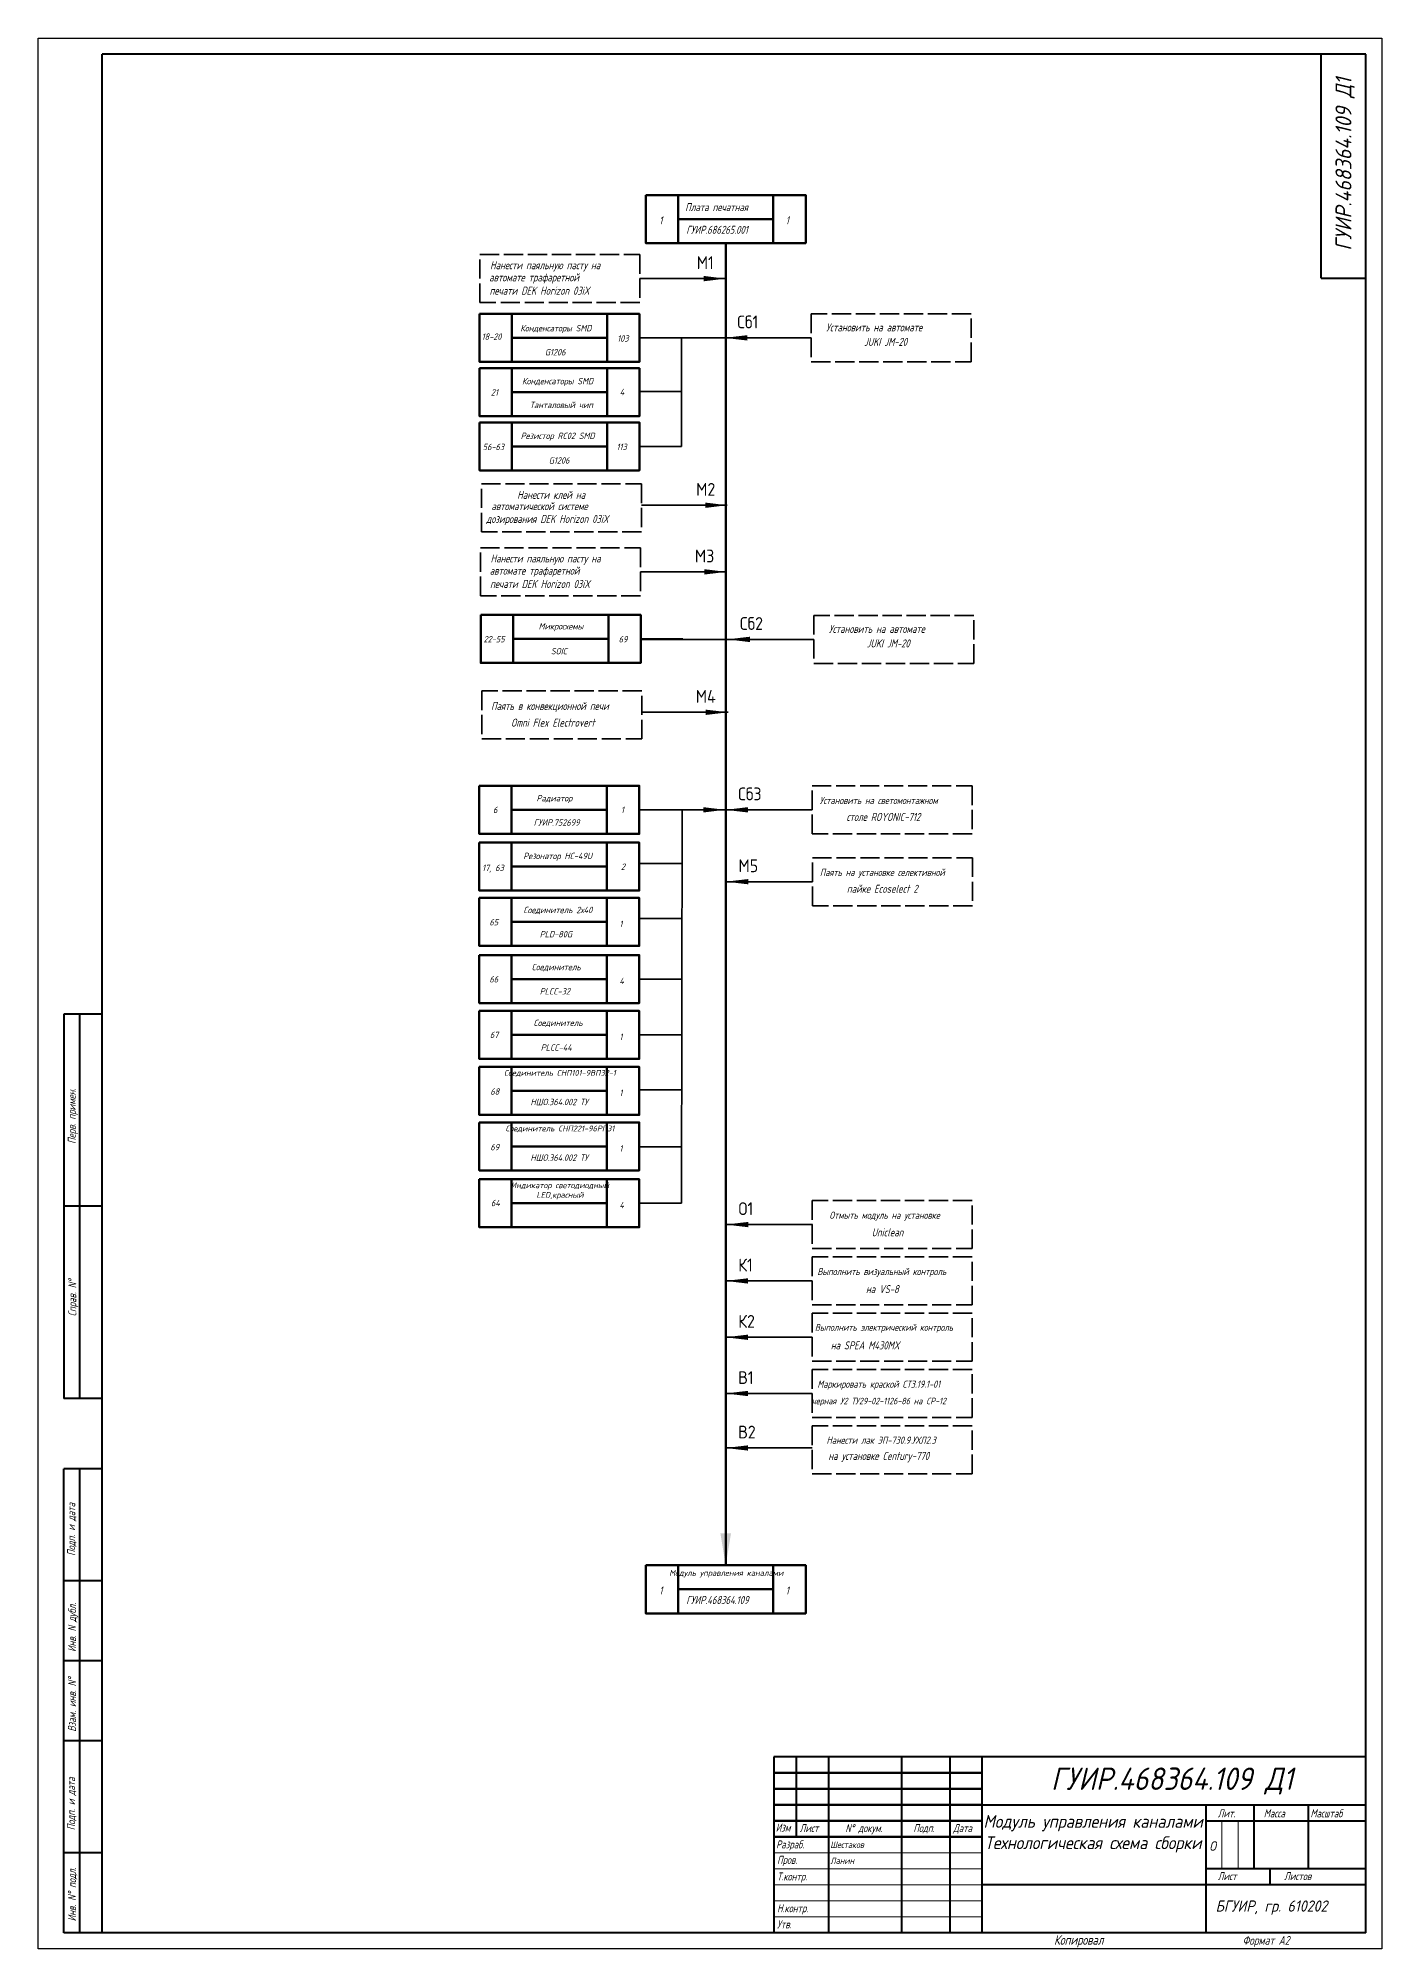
# Model space of a CAD drawing. Header units: millimetres. Extents: x 1142 to 3824, y -37 to 1280.
# Drawn here: x 3404 to 3824, y -37 to 560 of the extents above; entities that cross this region are included whole.
import ezdxf

# ---------------------------------------------------------------- set-up
doc = ezdxf.new("R2010")
doc.units = ezdxf.units.MM
doc.header["$LTSCALE"] = 0.5
doc.linetypes.add('ACAD_ISO02W100', pattern=[15, 12, -3])
doc.layers.get('0').update_dxf_attribs({"lineweight": 60})
doc.layers.add('KONTUR', color=7, linetype='Continuous')
doc.layers.add('TopOverlay', color=2, linetype='Continuous')
for name, color, linetype, lineweight in [('Основная', 7, 'Continuous', 40), ('текст', 7, 'Continuous', 30), ('тонкая', 7, 'Continuous', 20)]:
    doc.layers.add(name, color=color, linetype=linetype, lineweight=lineweight)
doc.styles.get("Standard").update_dxf_attribs({"font": 'isocpeui.ttf', "width": 0.9})
doc.styles.add('стиль рамки', font='romans.shx', dxfattribs={"width": 0.75, "oblique": 15, "height": 3.5})

msp = doc.modelspace()

# ---------------------------------------------------------------- linework, layer by layer
for p, q in [((3604, 495.96), (3604, 510.96)), ((3633.78, 495.96), (3633.78, 510.96)), ((3604, 503.46), (3633.78, 503.46)), ((3593.91, 495.96), (3604, 495.96)), ((3618.91, 495.96), (3618.91, 82.82)), ((3552.05, 458.87), (3552.05, 473.87)), ((3581.83, 458.87), (3581.83, 473.87)), ((3552.05, 466.37), (3581.83, 466.37)), ((3552.05, 441.86), (3552.05, 456.86)), ((3581.83, 441.86), (3581.83, 456.86)), ((3552.05, 449.36), (3581.83, 449.36)), ((3552.05, 424.93), (3552.05, 439.93)), ((3581.83, 424.93), (3581.83, 439.93)), ((3552.05, 432.43), (3581.83, 432.43)), ((3552.43, 364.82), (3552.43, 379.82)), ((3582.22, 364.82), (3582.22, 379.82)), ((3552.43, 372.32), (3582.22, 372.32)), ((3551.96, 311.39), (3551.96, 326.39)), ((3581.74, 311.39), (3581.74, 326.39)), ((3551.96, 318.89), (3581.74, 318.89)), ((3551.96, 293.64), (3551.96, 308.64)), ((3581.74, 293.64), (3581.74, 308.64)), ((3551.96, 301.14), (3581.74, 301.14)), ((3551.96, 276.35), (3551.96, 291.35)), ((3581.74, 276.35), (3581.74, 291.35)), ((3551.96, 283.85), (3581.74, 283.85)), ((3551.96, 258.51), (3551.96, 273.51)), ((3581.74, 258.51), (3581.74, 273.51)), ((3551.96, 266.01), (3581.74, 266.01)), ((3551.96, 241.06), (3551.96, 256.06)), ((3581.74, 241.06), (3581.74, 256.06)), ((3551.96, 248.56), (3581.74, 248.56)), ((3551.96, 223.58), (3551.96, 238.58)), ((3581.74, 223.58), (3581.74, 238.58)), ((3551.96, 231.08), (3581.74, 231.08)), ((3551.96, 206.2), (3551.96, 221.2)), ((3581.74, 206.2), (3581.74, 221.2)), ((3551.96, 213.7), (3581.74, 213.7)), ((3551.96, 188.45), (3551.96, 203.45)), ((3581.74, 188.45), (3581.74, 203.45)), ((3551.96, 195.95), (3581.74, 195.95)), ((3604, 67.82), (3604, 82.82)), ((3633.78, 67.82), (3633.78, 82.82)), ((3604, 75.32), (3633.78, 75.32)), ((3593.91, 67.82), (3604, 67.82)), ((3699, 18), (3634, 18)), ((3699, 13), (3634, 13)), ((3699, 8), (3634, 8)), ((3769, -32), (3769, -32))]:
    msp.add_line(p, q)
at = {"lineweight": 35}
for p, q in [((3592.07, 484.88), (3618.91, 484.88)), ((3591.96, 466.37), (3618.79, 466.37)), ((3605.14, 432.43), (3605.14, 466.37)), ((3645.63, 466.37), (3618.52, 466.37)), ((3591.96, 449.63), (3605.14, 449.63)), ((3591.96, 432.43), (3605.14, 432.43)), ((3592.54, 414.07), (3619.37, 414.07)), ((3592.23, 393.25), (3619.06, 393.25)), ((3592.34, 372.32), (3605.52, 372.32)), ((3592.79, 372.15), (3619.63, 372.15)), ((3605.97, 372.15), (3605.97, 372.15)), ((3646.46, 372.15), (3619.35, 372.15)), ((3592.67, 349.37), (3619.69, 349.37)), ((3591.87, 318.89), (3618.7, 318.89)), ((3605.05, 195.95), (3605.28, 318.89)), ((3645.92, 318.89), (3618.81, 318.89)), ((3591.87, 302.15), (3605.28, 302.15)), ((3646.01, 296.44), (3618.91, 296.44)), ((3591.87, 284.95), (3605.24, 284.95)), ((3591.87, 266.01), (3605.21, 266.01)), ((3591.87, 248.56), (3605.05, 248.56)), ((3591.87, 231.36), (3605.05, 231.36)), ((3591.87, 213.55), (3605.05, 213.55)), ((3591.87, 195.95), (3605.05, 195.95)), ((3646.01, 189.3), (3618.91, 189.3)), ((3645.93, 171.69), (3618.83, 171.69)), ((3645.93, 154.08), (3618.83, 154.08)), ((3645.93, 136.52), (3618.83, 136.52)), ((3645.93, 119.49), (3618.83, 119.49))]:
    msp.add_line(p, q, dxfattribs=at)
at = {"lineweight": 50}
for p, q in [((3699, 3), (3634, 3)), ((3699, -2), (3634, -2))]:
    msp.add_line(p, q, dxfattribs=at)
for points in [[(3593.91, 510.96), (3643.91, 510.96), (3643.91, 495.96), (3593.91, 495.96)], [(3541.96, 473.87), (3591.96, 473.87), (3591.96, 458.87), (3541.96, 458.87)], [(3541.96, 456.86), (3591.96, 456.86), (3591.96, 441.86), (3541.96, 441.86)], [(3541.96, 439.93), (3591.96, 439.93), (3591.96, 424.93), (3541.96, 424.93)], [(3542.34, 379.82), (3592.34, 379.82), (3592.34, 364.82), (3542.34, 364.82)], [(3541.87, 326.39), (3591.87, 326.39), (3591.87, 311.39), (3541.87, 311.39)], [(3541.87, 308.64), (3591.87, 308.64), (3591.87, 293.64), (3541.87, 293.64)], [(3541.87, 291.35), (3591.87, 291.35), (3591.87, 276.35), (3541.87, 276.35)], [(3541.87, 273.51), (3591.87, 273.51), (3591.87, 258.51), (3541.87, 258.51)], [(3541.87, 256.06), (3591.87, 256.06), (3591.87, 241.06), (3541.87, 241.06)], [(3541.87, 238.58), (3591.87, 238.58), (3591.87, 223.58), (3541.87, 223.58)], [(3541.87, 221.2), (3591.87, 221.2), (3591.87, 206.2), (3541.87, 206.2)], [(3541.87, 203.45), (3591.87, 203.45), (3591.87, 188.45), (3541.87, 188.45)], [(3593.91, 82.82), (3643.91, 82.82), (3643.91, 67.82), (3593.91, 67.82)]]:
    msp.add_lwpolyline(points, close=True)
at = {"linetype": 'ACAD_ISO02W100', "lineweight": 35}
for points in [[(3542.07, 492.38), (3592.07, 492.38), (3592.07, 477.38), (3542.07, 477.38)], [(3695.63, 473.87), (3645.63, 473.87), (3645.63, 458.87), (3695.63, 458.87)], [(3542.54, 420.74), (3592.54, 420.74), (3592.54, 405.74), (3542.54, 405.74)], [(3542.23, 400.75), (3592.23, 400.75), (3592.23, 385.75), (3542.23, 385.75)], [(3696.46, 379.65), (3646.46, 379.65), (3646.46, 364.65), (3696.46, 364.65)], [(3592.67, 356.04), (3542.67, 356.04), (3542.67, 341.04), (3592.67, 341.04)], [(3645.92, 326.39), (3695.92, 326.39), (3695.92, 311.39), (3645.92, 311.39)], [(3646.01, 303.94), (3696.01, 303.94), (3696.01, 288.94), (3646.01, 288.94)], [(3695.93, 196.8), (3645.93, 196.8), (3645.93, 181.8), (3695.93, 181.8)], [(3695.93, 179.19), (3645.93, 179.19), (3645.93, 164.19), (3695.93, 164.19)], [(3695.93, 161.58), (3645.93, 161.58), (3645.93, 146.58), (3695.93, 146.58)], [(3695.93, 144.02), (3645.93, 144.02), (3645.93, 129.02), (3695.93, 129.02)], [(3695.93, 126.41), (3645.93, 126.41), (3645.93, 111.41), (3695.93, 111.41)]]:
    msp.add_lwpolyline(points, close=True, dxfattribs=at)
at = {"lineweight": 60}
for points in [[(3612.07, 485.71), (3612.07, 484.05), (3618.91, 484.88)], [(3625.63, 467.2), (3625.63, 465.54), (3618.52, 466.37)], [(3612.54, 414.9), (3612.54, 413.24), (3619.37, 414.07)], [(3612.23, 394.08), (3612.23, 392.41), (3619.06, 393.25)], [(3626.46, 372.98), (3626.46, 371.31), (3619.35, 372.15)], [(3612.67, 350.2), (3612.67, 348.54), (3619.69, 349.37)], [(3611.87, 319.73), (3611.87, 318.06), (3618.7, 318.89)], [(3625.92, 319.73), (3625.92, 318.06), (3618.81, 318.89)], [(3626.01, 297.27), (3626.01, 295.61), (3618.91, 296.44)], [(3626.01, 190.13), (3626.01, 188.46), (3618.91, 189.3)], [(3625.93, 172.52), (3625.93, 170.85), (3618.83, 171.69)], [(3625.93, 154.91), (3625.93, 153.24), (3618.83, 154.08)], [(3625.93, 137.35), (3625.93, 135.68), (3618.83, 136.52)], [(3625.93, 120.32), (3625.93, 118.66), (3618.83, 119.49)], [(3617.24, 92.82), (3620.57, 92.82), (3618.91, 82.82)]]:
    msp.add_solid(points, dxfattribs=at)
at = {"layer": 'KONTUR'}
for p, q in [((3404, -37), (3404, 560)), ((3404, 560), (3824, 560)), ((3824, 560), (3824, -37)), ((3824, -37), (3404, -37))]:
    msp.add_line(p, q, dxfattribs=at)
at = {"layer": 'Основная'}
for p, q in [((3424, 8), (3424, 555)), ((3819, 555), (3424, 555)), ((3805, 485), (3805, 555)), ((3819, -32), (3819, 555)), ((3805, 485), (3819, 485)), ((3412, 255), (3412, 135)), ((3424, 255), (3412, 255)), ((3417, 135), (3417, 255)), ((3424, 195), (3412, 195)), ((3424, 135), (3412, 135)), ((3412, -32), (3412, 113)), ((3424, 113), (3412, 113)), ((3417, -32), (3417, 113)), ((3424, 78), (3412, 78)), ((3424, 53), (3412, 53)), ((3424, 28), (3412, 28)), ((3634, 23), (3634, -32)), ((3819, 23), (3634, 23)), ((3641, -2), (3641, 23)), ((3651, 23), (3651, -32)), ((3674, -32), (3674, 23)), ((3689, 23), (3689, -32)), ((3699, 23), (3699, -32)), ((3424, -32), (3424, 8)), ((3699, 8), (3819, 8)), ((3769, 8), (3769, -32)), ((3784, 8), (3784, -12)), ((3801, 8), (3801, -12)), ((3769, 3), (3819, 3)), ((3424, -7), (3412, -7)), ((3819, -17), (3699, -17)), ((3819, -12), (3769, -12)), ((3789, -12), (3789, -17)), ((3819, -32), (3412, -32))]:
    msp.add_line(p, q, dxfattribs=at)
at = {"layer": 'тонкая'}
for p, q in [((3773.99, 2.79), (3773.99, -12)), ((3779.07, 2.79), (3779.07, -12)), ((3634, -7), (3699, -7)), ((3699, -12), (3634, -12)), ((3699, -17), (3634, -17))]:
    msp.add_line(p, q, dxfattribs=at)
for points in [[(3634, -22), (3699, -22)], [(3634, -27), (3699, -27)]]:
    msp.add_lwpolyline(points, dxfattribs=at)

# ---------------------------------------------------------------- texts
at = {"lineweight": 60, "insert": (3809.52, 460.64), "char_height": 5, "attachment_point": 1, "rotation": 90}
msp.add_mtext_dynamic_manual_height_columns('\\pxqc;ГУИР.468364.109 Д1', width=120, gutter_width=20, heights=[0], dxfattribs=at)
at = {"lineweight": 60}
for s, width, insert, char_height, attachment_point in [('\\A1;{\\fISOCPEUR|b0|i0|c204|p34;М1}', 8.5864, (3615.19, 491.85), 4, 3), ('\\A1;{\\fISOCPEUR|b0|i0|c204|p34;Сб1}', 8.5864, (3622.51, 473.34), 4, 1), ('\\A1;{\\fISOCPEUR|b0|i0|c204|p34;М2}', 8.5864, (3615.66, 421.04), 4, 3), ('\\A1;{\\fISOCPEUR|b0|i0|c204|p34;М3}', 8.5864, (3615.35, 400.21), 4, 3), ('\\A1;{\\fISOCPEUR|b0|i0|c204|p34;Сб2}', 8.5864, (3623.34, 379.11), 4, 1), ('\\A1;{\\fISOCPEUR|b0|i0|c204|p34;М4}', 8.5864, (3615.79, 356.34), 4, 3), ('\\A1;{\\fISOCPEUR|b0|i0|c204|p34;Сб3}', 8.5864, (3622.8, 325.86), 4, 1), ('\\A1;{\\fISOCPEUR|b0|i0|c204|p34;М5}', 8.5864, (3622.89, 303.41), 4, 1), ('\\A1;{\\fISOCPEUR|b0|i0|c204|p34;О1}', 8.5864, (3622.89, 196.26), 4, 1), ('\\A1;{\\fISOCPEUR|b0|i0|c204|p34;К1}', 8.5864, (3622.81, 178.65), 4, 1), ('\\A1;{\\fISOCPEUR|b0|i0|c204|p34;К2}', 8.5864, (3622.81, 161.04), 4, 1), ('\\A1;{\\fISOCPEUR|b0|i0|c204|p34;В1}', 8.5864, (3622.81, 143.48), 4, 1), ('\\A1;{\\fISOCPEUR|b0|i0|c204|p34;В2}', 8.5864, (3622.81, 126.46), 4, 1), ('\\pxqc;ГУИР.468364.109 Д1', 120, (3698.45, 19.64), 7, 1), ('\\pxqc;Модуль управления каналами \\PТехнологическая схема сборки', 70, (3698.77, 4.8), 4, 1), ('Шестаков', 23, (3651.61, -3.49), 2, 1), ('{\\fISOCPEUR|b0|i1|c204|p34;О}', 4.9876, (3770.08, -3.39), 3, 1), ('{\\fISOCPEUR|b0|i1|c204|p34;Ланин}', 23, (3651.61, -8.49), 2, 1), ('{\\fISOCPEUR|b0|i1|c204|p34;БГУИР,\\fISOCPEUR|b0|i1|c0|p34; \\fISOCPEUR|b0|i1|c204|p34;гр. 610202 }', 50, (3772.05, -21.89), 3.5, 1)]:
    msp.add_mtext_dynamic_manual_height_columns(s, width=width, gutter_width=20, heights=[0], dxfattribs=dict(at, insert=insert, char_height=char_height, attachment_point=attachment_point))
at = {"layer": 'TopOverlay', "color": 0, "lineweight": 13, "char_height": 1.8, "width": 29.2587, "attachment_point": 1}
for s, insert in [('\\pxqc;Соединитель СНП101-9ВП32-1', (3552.48, 237.6)), ('\\pxqc;Соединитель СНП221-96РП31', (3552.48, 220.22)), ('\\pxqc;Индикатор светодиодный LED,красный', (3552.48, 202.47)), ('\\pxqc;Модуль управления каналами', (3604.47, 81.33))]:
    msp.add_mtext(s, dxfattribs=dict(at, insert=insert))
at = {"layer": 'текст', "style": 'стиль рамки', "oblique": 15, "width": 0.75}
for s, height, p in [('Плата печатная', 2.5, (3606.23, 505.97)), ('1', 2.5, (3598.14, 501.86)), ('1', 2.5, (3637.66, 501.86)), ('ГУИР.686265.001', 2.5, (3606.57, 498.88)), ('Нанести паяльную пасту на', 2.5, (3545.26, 487.81)), ('автомате трафаретной ', 2.5, (3544.98, 484.01)), ('печати DEK Horizon 03iX', 2.5, (3545.1, 479.86)), ('18-20', 2, (3542.62, 465.75)), ('Конденсаторы SMD', 2, (3554.7, 468.39)), ('103', 2, (3584.99, 465.18)), ('Установить на автомате', 2.5, (3650.32, 468.4)), ('JUKI JM-20', 2.5, (3662.14, 463.86)), ('G1206', 2, (3562.37, 460.87)), ('Конденсаторы SMD', 2, (3555.24, 451.85)), ('21', 2, (3545.51, 448.34)), ('4', 2, (3585.79, 448.45)), ('Танталовый чип', 2, (3557.66, 444.4)), ('Резистор RC02 SMD', 2, (3554.82, 434.76)), ('56-63', 2, (3542.95, 431.28)), ('113', 2, (3584.77, 431.3)), ('G1206', 2, (3563.6, 427.07)), ('Нанести клей на', 2.5, (3553.73, 416.06)), ('автоматической системе ', 2.5, (3545.67, 412.53)), ('дозирования DEK Horizon 03iX', 2.5, (3544.08, 408.53)), ('автомате трафаретной ', 2.5, (3545.13, 392.37)), ('Нанести паяльную пасту на', 2.5, (3545.41, 396.18)), ('печати DEK Horizon 03iX', 2.5, (3545.25, 388.22)), ('Микросхемы', 2, (3560.42, 375.24)), ('Установить на автомате', 2.5, (3651.15, 374.17)), ('22-55', 2, (3543.21, 371.21)), ('69', 2, (3585.43, 371.18)), ('JUKI JM-20', 2.5, (3662.97, 369.64)), ('SOIC', 2, (3564.25, 367.49)), ('Паять в конвекционной печи', 2.5, (3545.56, 350.09)), ('Omni Flex Electrovert', 2.5, (3551.78, 344.89)), ('Радиатор', 2, (3559.76, 321.52)), ('Установить на светомонтажном', 2.25, (3648.26, 320.69)), ('6', 2, (3546.16, 317.88)), ('1', 2, (3586.16, 317.88)), ('столе ROYONIC-712', 2.5, (3656.67, 315.42)), ('ГУИР.752699', 2, (3558.88, 313.93)), ('Резонатор HC-49U', 2, (3555.63, 303.48)), ('17, 63', 2, (3542.76, 299.75)), ('2', 2, (3586.16, 300.13)), ('Паять на установке селективной', 2.25, (3648.35, 298.24)), ('пайке Ecoselect 2', 2.5, (3656.77, 292.97)), ('Соединитель 2х40', 2, (3555.71, 286.6)), ('65', 2, (3545.05, 282.78)), ('PLD-80G', 2, (3560.78, 279.03)), ('1', 2, (3585.68, 282.25)), ('Соединитель', 2, (3558.29, 268.76)), ('66', 2, (3545.05, 264.94)), ('PLCC-32', 2, (3560.78, 261.19)), ('4', 2, (3585.68, 264.41)), ('Соединитель', 2, (3558.87, 251.33)), ('67', 2, (3545.19, 247.57)), ('PLCC-44', 2, (3561.09, 243.62)), ('1', 2, (3585.68, 246.97)), ('68', 2, (3545.34, 229.88)), ('НШО.364.002 ТУ', 2, (3557.87, 226.6)), ('1', 2, (3585.68, 229.48)), ('69', 2, (3545.34, 212.5)), ('НШО.364.002 ТУ', 2, (3557.87, 209.21)), ('1', 2, (3585.68, 212.1)), ('64', 2, (3545.53, 195.03)), ('4', 2, (3585.68, 194.35)), ('Отмыть модуль на установке', 2.25, (3651.33, 191.09)), ('Uniclean', 2.5, (3664.55, 185.62)), ('Выполнить визуальный контроль', 2.25, (3647.55, 173.49)), ('на VS-8', 2.5, (3662.74, 167.89)), ('Выполнить электрический контроль', 2.1375, (3646.79, 156.1)), ('на SPEA M430MX', 2.5, (3651.76, 150.3)), ('Маркировать краской СТ3.19.1-01 ', 2.25, (3647.55, 138.31)), ('черная У2 ТУ29-02-1126-86 на CP-12', 2.025, (3645.84, 133.15)), ('Нанести лак ЭП-730.9.УХЛ2.3', 2.25, (3650.42, 120.81)), ('на установке Century-770', 2.5, (3650.99, 115.75)), ('1', 2.5, (3598.14, 73.71)), ('ГУИР.468364.109', 2.5, (3606.57, 70.73)), ('1', 2.5, (3637.66, 73.71)), ('Лит.', 2.5, (3772.72, 4.07)), ('Масса', 2.5, (3787.09, 4.07)), ('Масштаб', 2.5, (3801.68, 4.07)), ('Изм', 2.5, (3634.55, -0.39)), ('Лист', 2.5, (3642.02, -0.54)), ('N%%d докум. ', 2.5, (3656.3, -0.54)), ('Подп.', 2.5, (3677.56, -0.54)), ('Дата', 2.5, (3690.01, -0.54)), ('Разраб.', 2.5, (3634.66, -5.64)), ('Пров.', 2.5, (3634.96, -10.47)), ('Т.контр.', 2.5, (3634.96, -15.67)), ('Лист', 2.5, (3772.72, -15.55)), ('Листов', 2.5, (3793.44, -15.55)), ('Н.контр.', 2.5, (3634.96, -25.59)), ('Утв.', 2.5, (3634.96, -30.61)), ('Копировал', 3, (3721.54, -35.75)), ('Формат А2', 2.75, (3780.46, -35.75))]:
    msp.add_text(s, height=height, dxfattribs=at).set_placement(p)
for s, p in [('Перв. примен.', (3415.75, 214.51)), ('Справ. N%%d', (3415.91, 160.63)), ('Подп. и дата', (3415.57, 85.77)), ('Инв. N дубл.', (3415.82, 55.75)), ('Взам. инв. N%%d', (3415.82, 30.82)), ('Подп. и дата', (3415.52, 0.03)), ('Инв. N%%d подл.', (3415.82, -28.43))]:
    msp.add_text(s, height=2.5, rotation=90, dxfattribs=at).set_placement(p)

doc.saveas('drawing.dxf')
